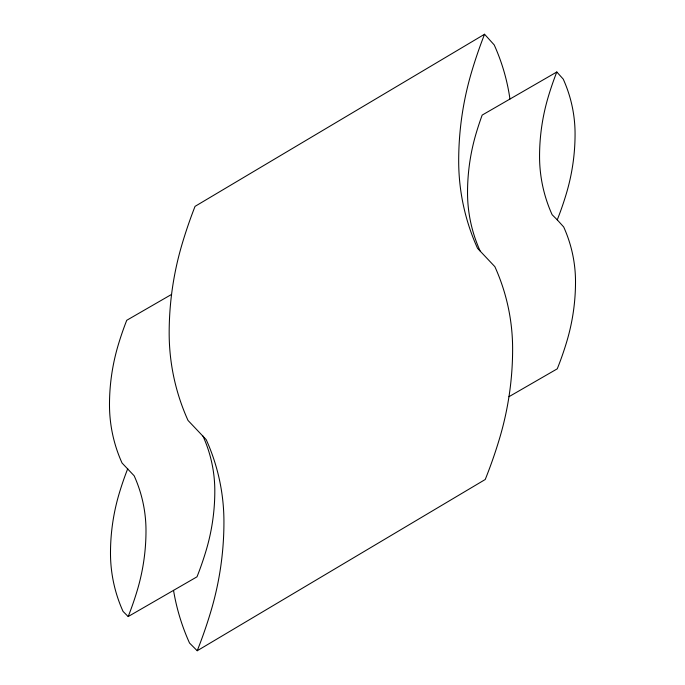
<?xml version="1.0" encoding="UTF-8"?>
<svg xmlns="http://www.w3.org/2000/svg" width="685" height="685" viewBox="0 0 685 685"><rect width="100%" height="100%" fill="white"/><g stroke="black" fill="none" stroke-linecap="round" stroke-linejoin="round"><path stroke-width="1.03" d="M509.948 99.042A199.695 199.695 0 0 0 494.193 44.893L484.552 34.25L195.045 206.365A472.496 472.496 0 0 0 182.133 243.946A312.762 312.762 0 0 0 169.169 333.038A212.042 212.042 0 0 0 188.024 420.444L206.185 439.616A199.695 199.695 0 0 1 223.935 521.927A312.762 312.762 0 0 1 210.98 611.02A472.496 472.496 0 0 1 197.22 650.75L189.531 643.044A212.042 212.042 0 0 1 173.536 590.367M197.22 650.75L485.228 479.5A472.496 472.496 0 0 0 499.665 438.075A312.762 312.762 0 0 0 512.62 348.982A199.695 199.695 0 0 0 494.87 266.671L477.539 248.321A212.042 212.042 0 0 1 458.685 160.924A312.762 312.762 0 0 1 471.64 71.831A472.496 472.496 0 0 1 484.552 34.25M171.567 294.413L126.734 320.297A314.997 314.997 0 0 0 118.12 345.351A208.505 208.505 0 0 0 109.489 404.741A141.367 141.367 0 0 0 122.05 463.017L134.157 475.792A133.13 133.13 0 0 1 145.991 530.669A208.505 208.505 0 0 1 137.351 590.068A314.997 314.997 0 0 1 128.181 616.551L123.052 611.414A141.367 141.367 0 0 1 110.49 553.146A208.505 208.505 0 0 1 119.121 493.748A314.997 314.997 0 0 1 127.735 468.703M508.955 396.709L557.256 368.83A314.997 314.997 0 0 0 566.88 341.216A208.505 208.505 0 0 0 575.511 281.818A133.13 133.13 0 0 0 563.678 226.941L557.256 219.851A314.997 314.997 0 0 0 566.426 193.358A208.505 208.505 0 0 0 575.066 133.96A133.13 133.13 0 0 0 563.224 79.092L556.802 71.993L482.171 115.089A314.997 314.997 0 0 0 476.169 133.224A208.505 208.505 0 0 0 467.53 192.622A141.367 141.367 0 0 0 480.099 250.89M128.181 616.551L196.997 576.821A314.997 314.997 0 0 0 206.168 550.338A208.505 208.505 0 0 0 214.807 490.94A133.13 133.13 0 0 0 202.965 436.062M557.256 219.851L552.127 214.713A141.367 141.367 0 0 1 539.557 156.445A208.505 208.505 0 0 1 548.197 97.047A314.997 314.997 0 0 1 556.802 71.993"/></g></svg>
